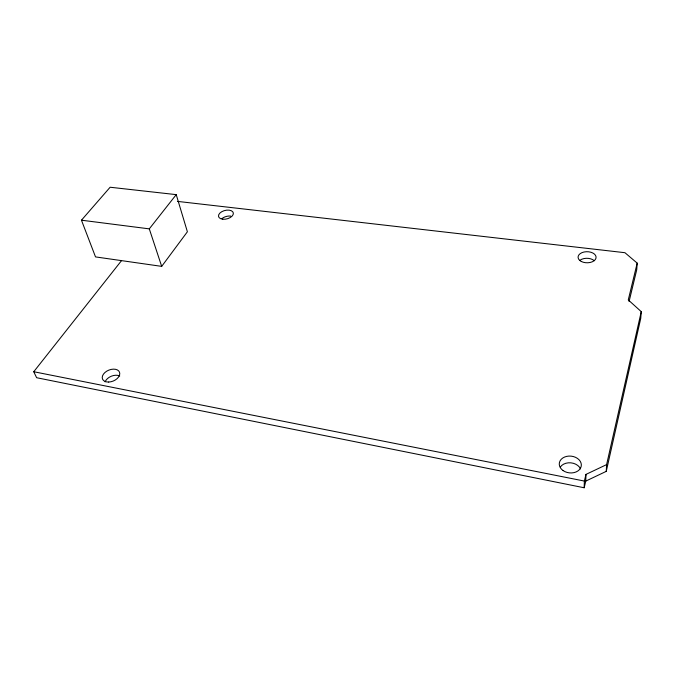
<?xml version="1.0" encoding="UTF-8"?>
<svg xmlns="http://www.w3.org/2000/svg" width="675" height="675" viewBox="0 0 675 675"><rect width="100%" height="100%" fill="white"/><g stroke="black" fill="none" stroke-linecap="round" stroke-linejoin="round"><path stroke-width="1.01" d="M121.525 260.626L33.75 371.731L36.627 377.713L584.17 487.763L584.364 481.056L585.984 474.39L606.606 464.619L641.25 311.639L628.273 299.919L637.192 263.123L624.932 252.703L177.457 201.386M584.17 487.763L585.773 481.098L585.984 474.39M585.773 481.098L606.26 471.361L606.606 464.619M637.192 263.123L636.727 269.798L629.083 301.523M641.25 311.639L640.744 318.389L606.26 471.361M161.688 266.372L187.388 231.778L176.234 194.636L110.126 187.237L81.456 220.202L95.513 256.905L161.688 266.372L149.293 228.867L176.234 194.636M81.456 220.202L149.293 228.867M33.75 371.731L584.364 481.056M221.898 218.649A7.568 4.345 -14.2 0 1 230.69 216.084M580.095 260.179A8.961 5.552 0.6 0 1 594.245 260.702M560.36 467.016A11.002 8.404 6.4 0 1 570.847 462.831A11.002 8.404 6.4 0 1 580.534 468.889M105.123 381.856A9.121 5.898 -22.3 0 1 119.728 375.975M222.733 219.206A7.602 4.328 -14.2 0 0 233.347 213.072A7.602 4.328 -14.2 0 0 221.695 211.748A7.602 4.328 -14.2 0 0 222.733 219.206M581.285 261.461A9.011 5.543 0.5 0 0 595.949 258.263A9.011 5.543 0.5 0 0 584.002 252.02A9.011 5.543 0.5 0 0 581.285 261.461M563.102 470.585A11.07 8.412 6.1 0 0 581.15 466.552A11.07 8.412 6.1 0 0 566.62 456.393A11.07 8.412 6.1 0 0 563.102 470.585M108.675 382.05A9.172 5.889 -22.2 0 0 119.5 372.144A9.172 5.889 -22.2 0 0 104.844 372.592A9.172 5.889 -22.2 0 0 108.675 382.05"/></g></svg>
